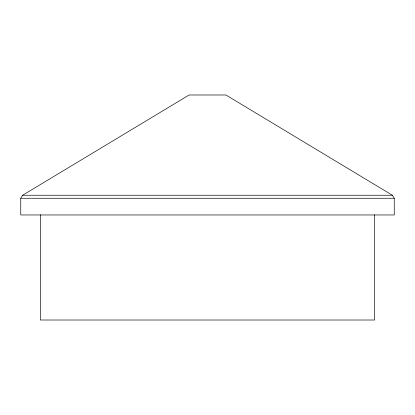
<?xml version="1.0" encoding="UTF-8"?>
<svg xmlns="http://www.w3.org/2000/svg" width="415" height="415" viewBox="0 0 415 415"><rect width="100%" height="100%" fill="white"/><g stroke="black" fill="none" stroke-linecap="round" stroke-linejoin="round"><path stroke-width="0.62" d="M20.75 198.256L22.618 195.247L189.121 94.988L225.879 94.988L392.383 195.247L394.25 198.256L394.25 214.965L20.75 214.965L20.75 198.256L394.25 198.256M22.618 195.247L392.383 195.247M374.6 214.747L374.6 320.012L40.4 320.012L40.4 214.747"/></g></svg>
